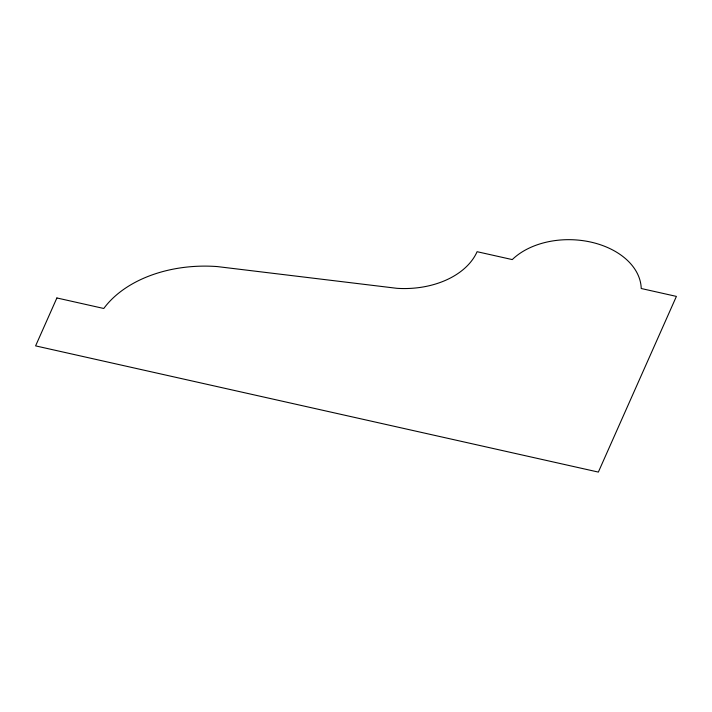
<?xml version="1.0" encoding="UTF-8"?>
<svg xmlns="http://www.w3.org/2000/svg" width="712" height="712" viewBox="0 0 712 712"><rect width="100%" height="100%" fill="white"/><g stroke="black" fill="none" stroke-linecap="round" stroke-linejoin="round"><path stroke-width="1.07" d="M56.889 297.963L35.6 345.881L598.356 472.083L676.4 296.397L641.227 288.511A70.835 48.576 1.8 0 0 590.933 242.107A70.835 48.576 1.8 0 0 512.266 259.586L477.093 251.701A78.035 53.516 1.8 0 1 396.967 288.324L217.231 266.573A116.02 79.575 1.8 0 0 103.783 308.483L56.889 297.963"/></g></svg>
